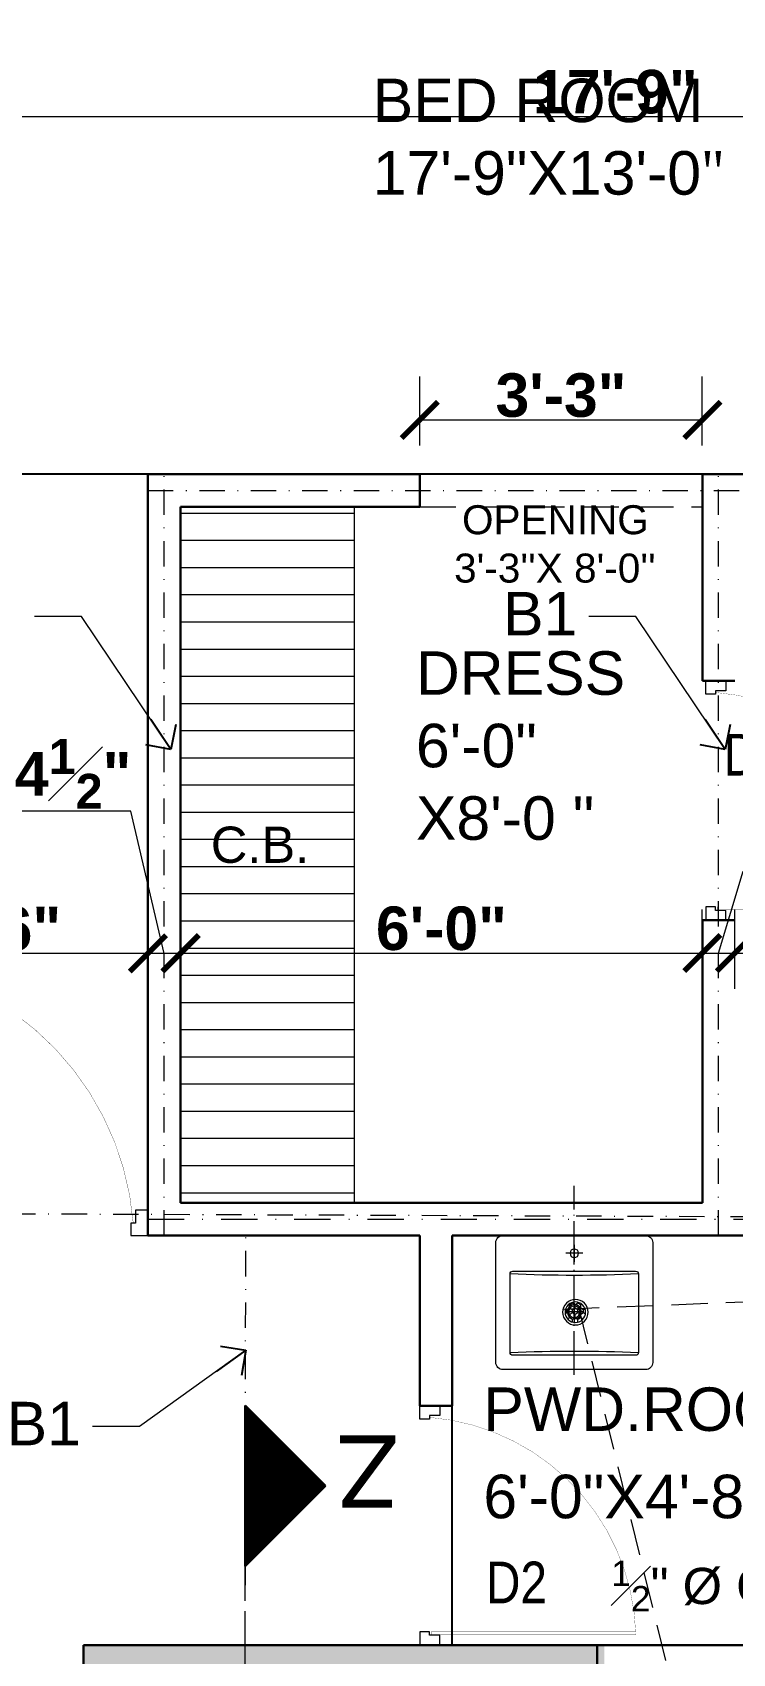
# Model space of a CAD drawing. Header units: feet. Extents: x 18471 to 30550, y -13540 to -11719.
# Drawn here: x 18968.6 to 19065.3, y -12815.5 to -12591.8 of the extents above; entities that cross this region are included whole.
import ezdxf

# ---------------------------------------------------------------- set-up
doc = ezdxf.new("R2010")
doc.units = ezdxf.units.FT
doc.header["$MEASUREMENT"] = 0
doc.header["$PDMODE"] = 2
for name, pattern in [('ACAD_ISO03W100', [30, 12, -18]), ('ACAD_ISO04W100', [30, 24, -3, 0, -3]), ('DASHDOT', [1, 0.5, -0.25, 0, -0.25]), ('DASHED', [0.75, 0.5, -0.25])]:
    doc.linetypes.add(name, pattern=pattern)
doc.layers.get('0').update_dxf_attribs({"lineweight": 30})
for name, color, linetype, lineweight in [('BEAM', 3, 'Continuous', 15), ('C.B.', 15, 'Continuous', 15), ('center line', 253, 'ACAD_ISO04W100', 5), ('CWS', 94, 'Continuous', 9), ('DIM', 7, 'Continuous', 18), ('DOOR', 32, 'Continuous', 13), ('FIX', 212, 'Continuous', 13), ('HATCH', 9, 'Continuous', 20), ('JOINERY TEXT', 193, 'Continuous', 0), ('P-WASTE', 130, 'Continuous', 18), ('PROJ', 30, 'ACAD_ISO03W100', 13), ('TEXT', 7, 'Continuous', 30), ('WALL', 10, 'Continuous', 30)]:
    doc.layers.add(name, color=color, linetype=linetype, lineweight=lineweight)
doc.layers.add('BLK_1_FLR_0_LIFT_1', color=4, linetype='Continuous', plot=False)
doc.layers.add('BLK_1_FLR_0_REGULAR_ROOM_2', color=1, linetype='Continuous', plot=False)
doc.layers.add('BLK_1_FLR_0_WATER_CLOSET', color=7, linetype='Continuous')
doc.styles.add('AR. TEXT 01', font='arialbd.ttf')
doc.styles.add('DIM TEXT', font='GOTHIC.TTF', dxfattribs={"height": 5})
doc.styles.add('p.h tex', font='techb___.ttf')
doc.styles.add('PLUMBING', font='gbeitc.shx', dxfattribs={"height": 550})
doc.styles.get("Standard").update_dxf_attribs({"font": 'ARIALN.TTF'})
doc.styles.add('TEX02', font='GARA.TTF')
doc.dimstyles.new('DIM 50', dxfattribs={"dimtxt": 6, "dimasz": 3, "dimexe": 6, "dimexo": 4, "dimgap": 0.3125, "dimtad": 1, "dimzin": 3, "dimdsep": 46, "dimlunit": 4, "dimtxsty": 'AR. TEXT 01', "dimblk": 'DOT', "dimcen": 0.09, "dimclrd": 5, "dimclre": 5, "dimclrt": 5, "dimazin": 0, "dimtfac": 0.8, "dimtofl": 0, "dimtmove": 1, "dimatfit": 3, "dimfxl": 6, "dimfxlon": 1, "dimfrac": 1, "dimtolj": 1, "dimtzin": 0, "dimlwd": -1, "dimlwe": -1, "dimarcsym": 1})
doc.dimstyles.new('STANDARD$7', dxfattribs={"dimtxt": 400, "dimasz": 400, "dimexe": 50, "dimexo": 0, "dimgap": 100, "dimtad": 0, "dimdec": 0, "dimzin": 0, "dimdsep": 46, "dimtxsty": 'PLUMBING', "dimcen": 0, "dimdle": 50, "dimse1": 1, "dimse2": 1, "dimclrd": 256, "dimclre": 63, "dimclrt": 256, "dimadec": 0, "dimazin": 0, "dimtfac": 1, "dimtdec": 0, "dimtofl": 0, "dimtmove": 0, "dimatfit": 3, "dimldrblk": 'OPEN90', "dimfxl": 1, "dimtolj": 1, "dimtzin": 0, "dimlwd": -1, "dimlwe": -1, "dimarcsym": 0})

# ---------------------------------------------------------------- blocks, each defined once
blk = doc.blocks.new('ddd')
at = {"layer": 'center line', "ltscale": 0.25}
blk.add_line((-759.16, -5633.06), (-733.09, -5633.06), dxfattribs=at)
at = {"layer": 'FIX'}
for p, q in [((-749.3, -5633.06), (-752.06, -5633.06)), ((-750.48, -5631.88), (-750.48, -5634.24)), ((-741.23, -5633.06), (-743.59, -5633.06)), ((-742.41, -5631.88), (-742.41, -5634.24))]:
    blk.add_line(p, q, dxfattribs=at)
for points in [[(-758.45, -5623.22), (-758.45, -5642.9, 0.414214), (-757.47, -5643.89), (-740.93, -5643.89, 0.414214), (-739.95, -5642.9), (-739.95, -5623.22, 0.414214), (-740.93, -5622.24), (-757.47, -5622.24, 0.414214)], [(-756.48, -5624.6), (-756.48, -5641.53, 0.414214), (-756.09, -5641.92), (-745.26, -5641.92, 0.414214), (-744.87, -5641.53), (-744.87, -5624.6, 0.414214), (-745.26, -5624.2), (-756.09, -5624.2, 0.414214)]]:
    blk.add_lwpolyline(points, format="xyb", close=True, dxfattribs=at)
for centre, radius in [((-750.48, -5633.06), 0.986), ((-750.48, -5633.06), 0.789), ((-742.41, -5633.06), 0.592)]:
    blk.add_circle(centre, radius, dxfattribs=at)
for centre, start, end in [((-955.3, -5633.06), 357.4539, 2.5461), ((-546.05, -5633.06), 177.4539, 182.5461)]:
    blk.add_arc(centre, 199.41, start, end, dxfattribs=at)
blk = doc.blocks.new('A$Cb508cf72')
at = {"layer": 'DOOR'}
for points in [[(1.59, 31.98), (1.59, 33.65), (2.17, 33.65), (2.17, 35.23), (0, 35.23), (0, 31.98), (1.59, 31.98)], [(37.41, 31.98), (37.41, 33.65), (36.83, 33.65), (36.83, 35.23), (39, 35.23), (39, 31.98), (37.41, 31.98)]]:
    blk.add_lwpolyline(points, dxfattribs=at)
at = {"layer": 'DOOR', "const_width": 0.0364}
blk.add_lwpolyline([(37.12, 33.65, -0.383411), (1.68, 0.02, -0.414214)], format="xyb", dxfattribs=at)
blk.add_lwpolyline([(1.68, 0.02), (1.68, 33.34), (2.19, 33.34), (2.19, 0.02)], dxfattribs=at)
blk = doc.blocks.new('_ArchTick')
at = {"color": 0, "linetype": 'ByBlock', "const_width": 0.15}
blk.add_lwpolyline([(-0.5, -0.5), (0.5, 0.5)], dxfattribs=at)
blk = doc.blocks.new('*D264')
at = {"layer": 'Defpoints', "color": 0, "ltscale": 5, "transparency": 16777216}
for p in [(19155.58, -12603.41), (19155.58, -12638.7), (18942.58, -12658.58)]:
    blk.add_point(p, dxfattribs=at)
at = {"layer": 'DIM', "ltscale": 5, "transparency": 16777216}
for p, q in [((18942.58, -12612.41), (18942.58, -12597.41)), ((19155.58, -12612.41), (19155.58, -12597.41)), ((18942.58, -12603.41), (19155.58, -12603.41))]:
    blk.add_line(p, q, dxfattribs=at)
at = {"layer": 'DIM', "ltscale": 5, "transparency": 16777216, "xscale": 5, "yscale": 5, "zscale": 5, "rotation": 180}
blk.add_blockref('_ArchTick', (18942.58, -12603.41), dxfattribs=at)
at = {"layer": 'DIM', "ltscale": 5, "transparency": 16777216, "xscale": 5, "yscale": 5, "zscale": 5}
blk.add_blockref('_ArchTick', (19155.58, -12603.41), dxfattribs=at)
at = {"layer": 'DIM', "ltscale": 5, "transparency": 16777216, "insert": (19049.08, -12600.03), "char_height": 6, "attachment_point": 5, "style": 'AR. TEXT 01'}
blk.add_mtext('\\A1;17\'-9"', dxfattribs=at)
blk = doc.blocks.new('*D302')
at = {"layer": 'Defpoints', "color": 0, "ltscale": 5, "transparency": 16777216}
for p in [(19061.08, -12718.82), (18989.08, -12724.39), (19061.08, -12728.85)]:
    blk.add_point(p, dxfattribs=at)
at = {"layer": 'DIM', "ltscale": 5, "transparency": 16777216}
for p, q in [((18989.08, -12720.39), (18989.08, -12712.82)), ((19061.08, -12724.85), (19061.08, -12712.82)), ((18989.08, -12718.82), (19061.08, -12718.82))]:
    blk.add_line(p, q, dxfattribs=at)
at = {"layer": 'DIM', "ltscale": 5, "transparency": 16777216, "xscale": 5, "yscale": 5, "zscale": 5, "rotation": 180}
blk.add_blockref('_ArchTick', (18989.08, -12718.82), dxfattribs=at)
at = {"layer": 'DIM', "ltscale": 5, "transparency": 16777216, "xscale": 5, "yscale": 5, "zscale": 5}
blk.add_blockref('_ArchTick', (19061.08, -12718.82), dxfattribs=at)
at = {"layer": 'DIM', "ltscale": 5, "transparency": 16777216, "insert": (19025.08, -12715.44), "char_height": 6, "attachment_point": 5, "style": 'AR. TEXT 01'}
blk.add_mtext('\\A1;6\'-0"', dxfattribs=at)
blk = doc.blocks.new('*D303')
at = {"layer": 'Defpoints', "color": 0, "ltscale": 5, "transparency": 16777216}
for p in [(19065.58, -12718.82), (19061.08, -12728.85), (19065.58, -12727.74)]:
    blk.add_point(p, dxfattribs=at)
at = {"layer": 'DIM', "ltscale": 5, "transparency": 16777216}
for p, q in [((19063.33, -12718.82), (19066.72, -12707.53)), ((19066.72, -12707.53), (19082.67, -12707.53)), ((19061.08, -12724.85), (19061.08, -12712.82)), ((19065.58, -12723.74), (19065.58, -12712.82)), ((19061.08, -12718.82), (19065.58, -12718.82))]:
    blk.add_line(p, q, dxfattribs=at)
at = {"layer": 'DIM', "ltscale": 5, "transparency": 16777216, "xscale": 5, "yscale": 5, "zscale": 5, "rotation": 180}
blk.add_blockref('_ArchTick', (19061.08, -12718.82), dxfattribs=at)
at = {"layer": 'DIM', "ltscale": 5, "transparency": 16777216, "xscale": 5, "yscale": 5, "zscale": 5}
blk.add_blockref('_ArchTick', (19065.58, -12718.82), dxfattribs=at)
at = {"layer": 'DIM', "ltscale": 5, "transparency": 16777216, "insert": (19074.69, -12702.4), "char_height": 6, "attachment_point": 5, "style": 'AR. TEXT 01'}
blk.add_mtext('\\A1;4{\\H0.8x;\\S1#2;}"', dxfattribs=at)
blk = doc.blocks.new('*D304')
at = {"layer": 'Defpoints', "color": 0, "ltscale": 5, "transparency": 16777216}
for p in [(19155.58, -12718.82), (19155.58, -12722.38), (19065.58, -12727.74)]:
    blk.add_point(p, dxfattribs=at)
at = {"layer": 'DIM', "ltscale": 5, "transparency": 16777216}
for p, q in [((19065.58, -12723.74), (19065.58, -12712.82)), ((19155.58, -12718.82), (19155.58, -12712.82)), ((19065.58, -12718.82), (19155.58, -12718.82))]:
    blk.add_line(p, q, dxfattribs=at)
at = {"layer": 'DIM', "ltscale": 5, "transparency": 16777216, "xscale": 5, "yscale": 5, "zscale": 5, "rotation": 180}
blk.add_blockref('_ArchTick', (19065.58, -12718.82), dxfattribs=at)
at = {"layer": 'DIM', "ltscale": 5, "transparency": 16777216, "xscale": 5, "yscale": 5, "zscale": 5}
blk.add_blockref('_ArchTick', (19155.58, -12718.82), dxfattribs=at)
at = {"layer": 'DIM', "ltscale": 5, "transparency": 16777216, "insert": (19110.58, -12715.44), "char_height": 6, "attachment_point": 5, "style": 'AR. TEXT 01'}
blk.add_mtext('\\A1;7\'-6"', dxfattribs=at)
blk = doc.blocks.new('*D305')
at = {"layer": 'Defpoints', "color": 0, "ltscale": 5, "transparency": 16777216}
for p in [(18984.58, -12718.87), (18984.58, -12734.83), (18989.08, -12734.83)]:
    blk.add_point(p, dxfattribs=at)
at = {"layer": 'DIM', "ltscale": 5, "transparency": 16777216}
for p, q in [((18982.24, -12699.23), (18966.28, -12699.23)), ((18986.83, -12718.87), (18982.24, -12699.23)), ((18984.58, -12727.87), (18984.58, -12712.87)), ((18989.08, -12727.87), (18989.08, -12712.87)), ((18989.08, -12718.87), (18984.58, -12718.87))]:
    blk.add_line(p, q, dxfattribs=at)
at = {"layer": 'DIM', "ltscale": 5, "transparency": 16777216, "xscale": 5, "yscale": 5, "zscale": 5, "rotation": 180}
blk.add_blockref('_ArchTick', (18984.58, -12718.87), dxfattribs=at)
at = {"layer": 'DIM', "ltscale": 5, "transparency": 16777216, "xscale": 5, "yscale": 5, "zscale": 5}
blk.add_blockref('_ArchTick', (18989.08, -12718.87), dxfattribs=at)
at = {"layer": 'DIM', "ltscale": 5, "transparency": 16777216, "insert": (18974.26, -12694.1), "char_height": 6, "attachment_point": 5, "style": 'AR. TEXT 01'}
blk.add_mtext('\\A1;4{\\H0.8x;\\S1#2;}"', dxfattribs=at)
blk = doc.blocks.new('*D306')
at = {"layer": 'Defpoints', "color": 0, "ltscale": 5, "transparency": 16777216}
for p in [(18942.58, -12718.87), (18942.58, -12719.99), (18984.58, -12734.83)]:
    blk.add_point(p, dxfattribs=at)
at = {"layer": 'DIM', "ltscale": 5, "transparency": 16777216}
for p, q in [((18942.58, -12718.87), (18942.58, -12712.87)), ((18984.58, -12727.87), (18984.58, -12712.87)), ((18984.58, -12718.87), (18942.58, -12718.87))]:
    blk.add_line(p, q, dxfattribs=at)
at = {"layer": 'DIM', "ltscale": 5, "transparency": 16777216, "xscale": 5, "yscale": 5, "zscale": 5, "rotation": 180}
blk.add_blockref('_ArchTick', (18942.58, -12718.87), dxfattribs=at)
at = {"layer": 'DIM', "ltscale": 5, "transparency": 16777216, "xscale": 5, "yscale": 5, "zscale": 5}
blk.add_blockref('_ArchTick', (18984.58, -12718.87), dxfattribs=at)
at = {"layer": 'DIM', "ltscale": 5, "transparency": 16777216, "insert": (18963.58, -12715.49), "char_height": 6, "attachment_point": 5, "style": 'AR. TEXT 01'}
blk.add_mtext('\\A1;3\'-6"', dxfattribs=at)
blk = doc.blocks.new('*D309')
at = {"layer": 'Defpoints', "color": 0, "ltscale": 5, "transparency": 16777216}
for p in [(19061.08, -12645.27), (19022.08, -12652.78), (19061.08, -12652.78)]:
    blk.add_point(p, dxfattribs=at)
at = {"layer": 'DIM', "ltscale": 5, "transparency": 16777216}
for p, q in [((19022.08, -12648.78), (19022.08, -12639.27)), ((19061.08, -12648.78), (19061.08, -12639.27)), ((19022.08, -12645.27), (19061.08, -12645.27))]:
    blk.add_line(p, q, dxfattribs=at)
at = {"layer": 'DIM', "ltscale": 5, "transparency": 16777216, "xscale": 5, "yscale": 5, "zscale": 5, "rotation": 180}
blk.add_blockref('_ArchTick', (19022.08, -12645.27), dxfattribs=at)
at = {"layer": 'DIM', "ltscale": 5, "transparency": 16777216, "xscale": 5, "yscale": 5, "zscale": 5}
blk.add_blockref('_ArchTick', (19061.08, -12645.27), dxfattribs=at)
at = {"layer": 'DIM', "ltscale": 5, "transparency": 16777216, "insert": (19041.58, -12641.89), "char_height": 6, "attachment_point": 5, "style": 'AR. TEXT 01'}
blk.add_mtext('\\A1;3\'-3"', dxfattribs=at)
blk = doc.blocks.new('SDSD')
at = {"layer": 'P-WASTE'}
h = blk.add_hatch(dxfattribs=at)
h.set_pattern_fill('HONEY', color=1, scale=5, angle=90, style=0)
h.set_pattern_definition([(90, (-50211.7099, 107515.0275), (-0.9610410944, 1.6645720114), [1.109714674, -2.219429349]), (210, (-50211.7099, 107515.0275), (-0.961041101, -1.664572008), [1.109714674, -2.219429348]), (150, (-50211.7099, 107515.0275), (-1.922082195, 4e-09), [-2.219429348, 1.109714674])])
edge = h.paths.add_edge_path()
edge.add_ellipse((782.7, -7166.74), major_axis=(2.51, 2.51), ratio=1, start_angle=0, end_angle=360, ccw=False)
at = {"layer": 'P-WASTE', "extrusion": (0, 0, -1)}
for major_axis in [(3.11, 3.11), (3.11, 3.11), (2.51, 2.51), (2.51, 2.51)]:
    blk.add_ellipse((782.7, -7166.74), major_axis=major_axis, ratio=1, start_param=3.141593, end_param=9.424778, dxfattribs=at)
blk = doc.blocks.new('_Open90')
at = {"color": 0, "linetype": 'ByBlock', "lineweight": -2}
for p, q in [((-0.5, 0.5), (0, 0)), ((0, 0), (-1, 0)), ((0, 0), (-0.5, -0.5))]:
    blk.add_line(p, q, dxfattribs=at)

msp = doc.modelspace()

# ---------------------------------------------------------------- hatches: boundary and pattern name
at = {"layer": 'HATCH'}
h = msp.add_hatch(dxfattribs=at)
h.set_pattern_fill('LINE', color=256, scale=30, style=0)
h.set_pattern_definition([(0, (7195.413, 21646.8724), (0, 3.75), [])])
h.paths.add_polyline_path([(19013.081, -12657.278), (18989.081, -12657.278), (18989.081, -12753.278), (19013.081, -12753.278)])
at = {"layer": 'HATCH', "ltscale": 10}
h = msp.add_hatch(dxfattribs=at)
h.set_pattern_fill('ANSI31', color=256, angle=180, style=0)
h.set_pattern_definition([(135, (45834.28768, 26859.93693), (0.08838834765, 0.08838834765), [])])
h.paths.add_polyline_path([(19009.083, -12792.324), (18998.014, -12781.255), (18998.014, -12803.393)])
at = {"layer": 'HATCH'}
h = msp.add_hatch(dxfattribs=at)
h.set_pattern_fill('AR-CONC', color=256, scale=0.5, style=0)
h.set_pattern_definition([(50, (7192.413, 21630.8724), (3.58630091, -0.31376067), [0.375, -4.125]), (-5, (7192.413, 21630.8724), (-0.69375667, 3.76096067), [0.3, -3.3]), (100.4514, (7192.7118, 21630.8462), (2.8925469, 3.4471977), [0.31870095, -3.50571056]), (46.1842, (7192.413, 21631.8724), (5.33620524, -0.82759507), [0.5625, -6.1875]), (96.6356, (7192.8576, 21631.8034), (4.6733135, 4.87058935), [0.4780514, -5.258565]), (-8.8158, (7192.413, 21631.8724), (4.6733097, 4.870593), [0.45, -4.95]), (21, (7192.913, 21631.6224), (2.98453526, -2.01309445), [0.375, -4.125]), (-34, (7192.913, 21631.6224), (1.21657666, 3.62575023), [0.3, -3.3]), (71.4514, (7193.1616, 21631.4546), (4.20111314, 1.6126525), [0.31870095, -3.50571056]), (37.5, (7192.4129, 21630.8724), (0.060799277, 1.66446927), [0, -3.26, 0, -3.35, 0, -3.3125]), (7.5, (7192.413, 21630.8724), (1.31534769, 1.97205856), [0, -1.91, 0, -3.185, 0, -1.2625]), (-32.5, (7191.2979, 21630.8724), (2.66911218, -0.11277436), [0, -1.25, 0, -3.9, 0, -5.175]), (-42.5, (7190.798, 21630.8724), (2.91593085, 0.50052491), [0, -1.625, 0, -2.59, 0, -3.675])])
h.paths.add_polyline_path([(19047.581, -12814.278), (19031.081, -12814.278), (18975.679, -12814.278), (18975.679, -12884.778), (18981.429, -12884.778), (18981.581, -12887.778), (18981.581, -12820.278), (19041.581, -12820.278), (19041.581, -12884.778), (19047.581, -12884.778)])

# ---------------------------------------------------------------- linework, layer by layer
at = {"layer": 'BEAM', "linetype": 'DASHDOT', "ltscale": 7}
for p, q in [((18986.831, -12757.778, 0.958), (18986.831, -12652.778, 0.958)), ((19063.331, -12757.778, 0.958), (19063.331, -12652.778, 0.958)), ((18984.581, -12655.028, 0.958), (19160.081, -12655.028, 0.958)), ((18575.081, -12753.251, 0.958), (19160.081, -12755.528, 0.958)), ((18998.014, -12813.119, 0.958), (18998.081, -12757.778, 0.958))]:
    msp.add_line(p, q, dxfattribs=at)
at = {"layer": 'BLK_1_FLR_0_LIFT_1', "color": 114, "true_color": 0x139b48, "elevation": 0.958}
msp.add_lwpolyline([(18975.679, -12814.278), (19046.581, -12814.278), (19046.581, -12886.278), (18975.679, -12886.278)], close=True, dxfattribs=at)
at = {"layer": 'BLK_1_FLR_0_REGULAR_ROOM_2', "color": 1, "elevation": 0.958}
msp.add_lwpolyline([(18942.581, -12496.778), (19155.581, -12496.778), (19155.581, -12652.778), (18942.581, -12652.778)], close=True, dxfattribs=at)
at = {"layer": 'BLK_1_FLR_0_WATER_CLOSET', "color": 3, "elevation": 0.958}
msp.add_lwpolyline([(19026.581, -12757.778), (19098.581, -12757.778), (19098.581, -12814.278), (19026.581, -12814.278)], close=True, dxfattribs=at)
at = {"layer": 'C.B.'}
msp.add_line((19013.081, -12753.278, 0.958), (19013.081, -12657.278, 0.958), dxfattribs=at)
at = {"layer": 'P-WASTE', "linetype": 'DASHED', "ltscale": 10, "elevation": 0.958}
for points in [[(19041.854, -12767.939), (19088.256, -12766.067), (19088.304, -12767.861)], [(19044.058, -12767.85), (19099.499, -12993.374)]]:
    msp.add_lwpolyline(points, dxfattribs=at)
at = {"layer": 'PROJ', "linetype": 'DASHED', "ltscale": 10}
for p, q in [((19022.081, -12652.778, 0.958), (19061.081, -12652.778, 0.958)), ((19022.081, -12657.278, 0.958), (19061.081, -12657.278, 0.958))]:
    msp.add_line(p, q, dxfattribs=at)
at = {"layer": 'PROJ', "linetype": 'DASHDOT', "ltscale": 10}
msp.add_line((18984.581, -12755.528, 0.958), (19160.081, -12755.528, 0.958), dxfattribs=at)
at = {"layer": 'WALL'}
for p, q in [((18984.581, -12757.778, 0.958), (18984.581, -12652.778, 0.958)), ((18984.581, -12652.778, 0.958), (19022.081, -12652.778, 0.958)), ((19022.081, -12657.278, 0.958), (19022.081, -12652.778, 0.958)), ((19061.081, -12657.278, 0.958), (19061.081, -12652.778, 0.958)), ((19061.081, -12652.778, 0.958), (19155.581, -12652.778, 0.958)), ((18989.081, -12753.278, 0.958), (18989.081, -12657.278, 0.958)), ((18989.081, -12657.278, 0.958), (19022.081, -12657.278, 0.958)), ((19061.081, -12657.278, 0.958), (19061.081, -12681.278, 0.958)), ((19061.081, -12681.278, 0.958), (19065.581, -12681.278, 0.958)), ((19061.081, -12753.278, 0.958), (19061.081, -12714.278, 0.958)), ((19061.081, -12714.278, 0.958), (19065.581, -12714.278, 0.958)), ((18989.081, -12753.278, 0.958), (19061.081, -12753.278, 0.958)), ((18984.581, -12757.778, 0.958), (19022.081, -12757.778, 0.958)), ((19022.081, -12781.278, 0.958), (19022.081, -12757.778, 0.958)), ((19026.581, -12781.278, 0.958), (19026.581, -12757.778, 0.958)), ((19026.581, -12757.778, 0.958), (19098.581, -12757.778, 0.958)), ((19026.581, -12781.278, 0.958), (19022.081, -12781.278, 0.958)), ((18975.679, -12880.278, 0.958), (18975.679, -12814.278, 0.958)), ((19031.081, -12814.278, 0.958), (18975.679, -12814.278, 0.958)), ((19098.581, -12814.278, 0.958), (19031.081, -12814.278, 0.958)), ((19046.581, -12886.278, 0.958), (19046.581, -12814.278, 0.958))]:
    msp.add_line(p, q, dxfattribs=at)
at = {"layer": 'WALL', "color": 3, "ltscale": 15}
for p, q in [((18998.014, -12803.393, 0.958), (18998.014, -12781.255, 0.958)), ((18998.014, -12781.255, 0.958), (19009.083, -12792.324, 0.958)), ((18998.014, -12803.393, 0.958), (19009.083, -12792.324, 0.958))]:
    msp.add_line(p, q, dxfattribs=at)
at = {"layer": 'WALL', "color": 3, "linetype": 'DASHED', "lineweight": 13, "ltscale": 15}
msp.add_line((18998.014, -12898.166, 0.958), (18998.014, -12781.255, 0.958), dxfattribs=at)

# ---------------------------------------------------------------- block references
at = {"layer": 'FIX', "xscale": -1, "rotation": 270}
msp.add_blockref('ddd', (24676.478, -12017.83, 0.958), dxfattribs=at)
at = {"layer": 'HATCH', "ltscale": 5}
for p, xscale, yscale, zscale, rotation in [((19091.389, -12714.278, 0.958), 0.8461538461228499, 0.8461538461228499, 0.8461538461228499, 90.00000000000006), ((18942.581, -12719.84, 0.958), -1.076923076884569, 1.076923076884569, 1.076923076884569, 180), ((19051.919, -12814.278, 0.958), 0.8461538461228499, 0.8461538461228499, 0.8461538461228499, 90.00000000000006)]:
    msp.add_blockref('A$Cb508cf72', p, dxfattribs=dict(at, xscale=xscale, yscale=yscale, zscale=zscale, rotation=rotation))
at = {"layer": 'P-WASTE', "xscale": 0.3999999999941799, "yscale": 0.3999999999941799, "zscale": 0.3999999999941799}
msp.add_blockref('SDSD', (18730.483, -9901.669, 0.958), dxfattribs=at)

# ---------------------------------------------------------------- texts
at = {"layer": 'BEAM', "ltscale": 25, "char_height": 6, "width": 8.05567, "attachment_point": 1, "style": 'DIM TEXT'}
for insert in [(19033.583, -12668.999, 0.958), (18965.088, -12780.727, 0.958)]:
    msp.add_mtext('\\A1;{\\fArial|b0|i0|c0|p34;B1}', dxfattribs=dict(at, insert=insert))
at = {"layer": 'CWS', "ltscale": 0.2, "insert": (19048.502, -12809.628, 0.958), "char_height": 5, "width": 53.92359, "attachment_point": 7, "style": 'p.h tex'}
msp.add_mtext('\\A1;{\\fArial|b0|i0|c0|p34;\\H0.7x;\\S1#2;\\H1.429x;"\\H1x; %%C G.I.P DN}', dxfattribs=at)
at = {"layer": 'JOINERY TEXT', "char_height": 5.75, "width": 20.94495, "attachment_point": 1}
for insert in [(19064.013, -12688.584, 0.958), (19031.23, -12802.772, 0.958)]:
    msp.add_mtext('\\A1;D2', dxfattribs=dict(at, insert=insert))
at = {"layer": 'TEXT', "attachment_point": 1, "style": 'TEX02'}
for s, insert, char_height, width in [('\\A1;{\\fArial|b0|i0|c0|p34;BED ROOM\\P17\'-9"X13\'-0}"', (19015.596, -12598.197, 0.958), 6, 63.03307), ("\\A1;\\pi20.36583;{\\fArial|b0|i0|c0|p34;OPENING\\P\\pi19.27306;3'-3''X 8'-0''}", (19007.555, -12657.043, 0.958), 4, 65.8831), ('\\A1;{\\fArial|b0|i0|c0|p34;DRESS\\P6\'-0"\\PX8\'-0 "}', (19021.559, -12677.191, 0.958), 6, 48.22964), ('\\A1;{\\fArial|b0|i0|c0|p34;C.B.}', (18993.257, -12701.376, 0.958), 5, 28.16677), ('\\A1;{\\fArial|b0|i0|c0|p34;PWD.ROOM\\P6\'-0"X4\'-8 \\H0.7x;\\S1/2;\\H1.42857x; "}', (19030.869, -12778.744, 0.958), 6, 122.38714)]:
    msp.add_mtext(s, dxfattribs=dict(at, insert=insert, char_height=char_height, width=width))
at = {"layer": 'TEXT', "insert": (19014.918, -12785.334, 0.958), "char_height": 10, "width": 27.26903, "attachment_point": 8, "rotation": 180, "style": 'TEX02'}
msp.add_mtext('\\A1;{\\fArial|b0|i0|c0|p34;Z}', dxfattribs=at)

# ---------------------------------------------------------------- dimensions: what is measured, and where the dimension line sits
at = {"layer": 'DIM', "ltscale": 5}
for base, p1, p2, picture, middle in [((19155.581, -12603.406, 0.958), (18942.581, -12658.582, 0.958), (19155.581, -12638.7, 0.958), '*D264', (19049.081, -12600.028, 0.958)), ((19061.081, -12645.269, 0.958), (19022.081, -12652.778, 0.958), (19061.081, -12652.778, 0.958), '*D309', (19041.581, -12641.893, 0.958)), ((19065.581, -12718.818, 0.958), (19061.081, -12728.845, 0.958), (19065.581, -12727.737, 0.958), '*D303', (19067.03, -12702.397, 0.958)), ((18942.581, -12718.865, 0.958), (18984.581, -12734.833, 0.958), (18942.581, -12719.989, 0.958), '*D306', (18963.581, -12715.489, 0.958)), ((19061.081, -12718.818, 0.958), (18989.081, -12724.388, 0.958), (19061.081, -12728.845, 0.958), '*D302', (19025.081, -12715.442, 0.958)), ((19155.581, -12718.818, 0.958), (19065.581, -12727.737, 0.958), (19155.581, -12722.382, 0.958), '*D304', (19110.581, -12715.442, 0.958))]:
    dim = msp.add_linear_dim(base=base, p1=p1, p2=p2, dimstyle='DIM 50', override={"dimtxt": 6, "dimasz": 5, "dimblk": 'ArchTick', "dimclrd": 256, "dimclre": 256, "dimclrt": 256, "dimfxl": 9}, dxfattribs=at)
    dim.commit()
    dim.dimension.update_dxf_attribs({"geometry": picture, "text_midpoint": middle})
dim = msp.add_linear_dim(base=(18984.581, -12718.865, 0.958), p1=(18989.081, -12734.833, 0.958), p2=(18984.581, -12734.833, 0.958), dimstyle='DIM 50', override={"dimtxt": 6, "dimasz": 5, "dimblk": 'ArchTick', "dimclrd": 256, "dimclre": 256, "dimclrt": 256, "dimfxl": 9}, dxfattribs=at)
dim.commit()
dim.dimension.update_dxf_attribs({"geometry": '*D305', "text_midpoint": (18981.924, -12699.232, 0.958), "dimtype": 160})

# ---------------------------------------------------------------- leaders
at = {"layer": 'BEAM', "ltscale": 25}
for points in [[(18987.747, -12690.762, 0.958), (18975.428, -12672.404, 0.958), (18968.935, -12672.389, 0.958)], [(19064.247, -12690.762, 0.958), (19051.928, -12672.404, 0.958), (19045.435, -12672.389, 0.958)], [(18998.07, -12773.617, 0.958), (18983.432, -12784.133, 0.958), (18976.939, -12784.118, 0.958)]]:
    msp.add_leader(points, dimstyle='STANDARD$7', override={"dimasz": 5}, dxfattribs=at)

doc.saveas('drawing.dxf')
